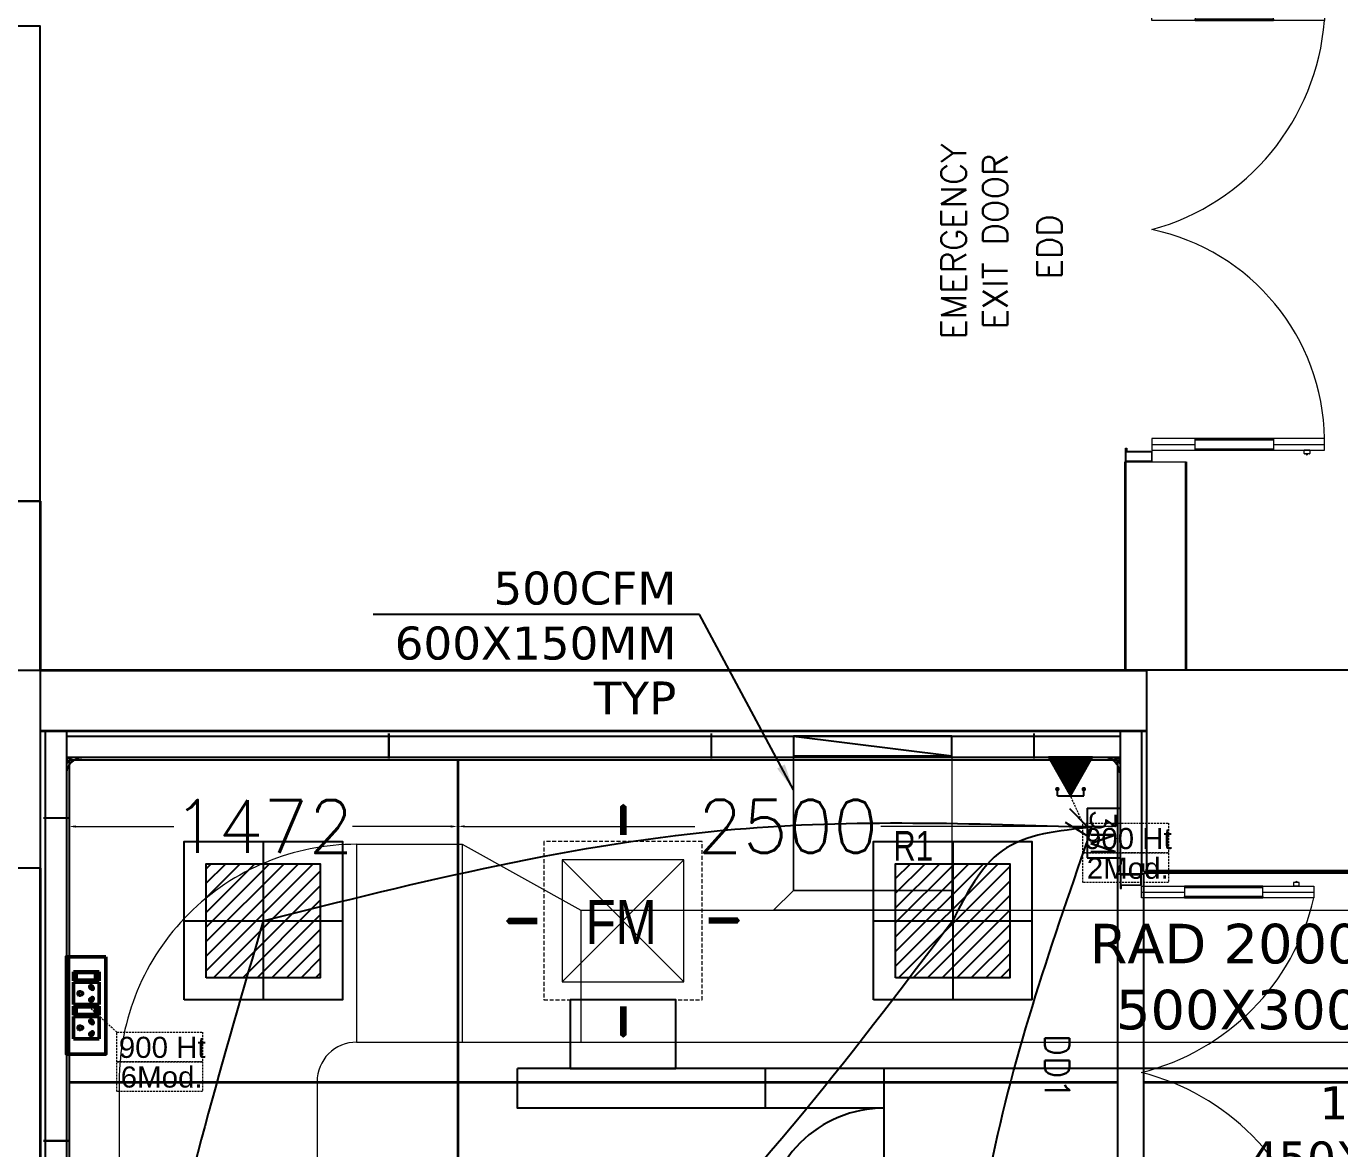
# Model space of a CAD drawing. Extents: x 3550807 to 4078732, y -628171 to -515859.
# Drawn here: x 3555626 to 3560606, y -533543 to -529289 of the extents above; entities that cross this region are included whole.
import ezdxf

# ---------------------------------------------------------------- set-up
doc = ezdxf.new("R2010")
doc.units = 0
doc.header["$LTSCALE"] = 6
doc.header["$MEASUREMENT"] = 0
for name, pattern in [('1', [0]), ('DASHED', [0.75, 0.5, -0.25]), ('DASHED2', [0.375, 0.25, -0.125])]:
    doc.linetypes.add(name, pattern=pattern)
doc.layers.get('0').update_dxf_attribs({"linetype": 'CONTINUOUS'})
doc.layers.get('Defpoints').update_dxf_attribs({"linetype": 'CONTINUOUS'})
for name, color, linetype, lineweight in [('1200 Door', 144, 'CONTINUOUS', 5), ('Ahlada 50mm Ceiling Panels', 191, 'CONTINUOUS', 0), ('Ahlada Coving', 3, 'CONTINUOUS', 0), ('C-Section', 3, 'CONTINUOUS', 9), ('Double Leaf Door', 4, 'CONTINUOUS', 18), ('ELE. 2N0S OF 6-16 UPS SOCKETS', 191, 'CONTINUOUS', 15), ('MEP_HVAC_RA_DUCT', 1, 'CONTINUOUS', 9), ('MEP_HVAC_RA_RAISERS', 3, 'CONTINUOUS', 0), ('Partition-80WP', 7, 'CONTINUOUS', 5), ('Supply Diffusers', 3, 'CONTINUOUS', 0), ('WALL', 10, 'CONTINUOUS', 35)]:
    doc.layers.add(name, color=color, linetype=linetype, lineweight=lineweight)
for name, color, linetype in [('80 mm Wall', 5, 'CONTINUOUS'), ('COL', 5, 'CONTINUOUS'), ('ELE-3M UPS P.SB', 3, 'CONTINUOUS'), ('ELE-TEL POINT', 4, 'CONTINUOUS'), ('MEP_HVAC_SUPPLY_AIR_DUCT', 3, 'CONTINUOUS'), ('MEP_HVAC_SUPPLY_DIFFUSER', 5, 'CONTINUOUS'), ('MEP_HVAC_TEXT', 7, 'CONTINUOUS'), ('TEXT', 5, 'CONTINUOUS'), ('walls', 1, 'CONTINUOUS'), ('Window', 161, 'CONTINUOUS')]:
    doc.layers.add(name, color=color, linetype=linetype)
doc.layers.add('CFT_LOOPING', color=7, linetype='1', lineweight=0, true_color=0xd6d600)
doc.layers.add('ELE-42W EMERGENCY DOWN LIGHT', color=7, linetype='CONTINUOUS', true_color=0x608ec6)
doc.layers.add('ELE-LIGHTING WIRING', color=7, linetype='CONTINUOUS', true_color=0x63d7b6)
doc.styles.add('ARIAL', font='arial.ttf')
doc.styles.add('ARIEL', font='sanss___.ttf', dxfattribs={"width": 0.75})
doc.styles.add('ROMAN', font='arial.ttf', dxfattribs={"width": 0.8})
doc.styles.add('ROMANS', font='romans.shx')
doc.styles.get("Standard").update_dxf_attribs({"font": 'SIMPLEX'})
doc.styles.add('VERDANA', font='verdana.ttf')
doc.dimstyles.new('AEPL1', dxfattribs={"dimtxt": 100, "dimasz": 25, "dimexe": 1.25, "dimexo": 50, "dimtad": 0, "dimdec": 0, "dimtxsty": 'ROMANS', "dimcen": 2.5, "dimclrd": 250, "dimclre": 250, "dimadec": 0, "dimazin": 0, "dimtfac": 1, "dimtdec": 0, "dimtmove": 0, "dimatfit": 3, "dimfxl": 0, "dimlwd": 0, "dimlwe": 0, "dimarcsym": 0})
doc.dimstyles.new('TEXT', dxfattribs={"dimscale": 0, "dimtxt": 500, "dimasz": 100, "dimexe": 75, "dimexo": 100, "dimgap": 50, "dimtad": 0, "dimdec": 0, "dimzin": 0, "dimdsep": 46, "dimtxsty": 'ARIAL', "dimblk": 'OBLIQUE', "dimcen": 0.09, "dimdle": 100, "dimclrd": 256, "dimclre": 256, "dimclrt": 6, "dimadec": 0, "dimazin": 0, "dimtfac": 1, "dimtdec": 0, "dimtofl": 0, "dimtmove": 2, "dimatfit": 3, "dimfxl": 0, "dimfrac": 2, "dimtolj": 1, "dimtzin": 0, "dimarcsym": 0})

# ---------------------------------------------------------------- blocks, each defined once
blk = doc.blocks.new('1500x80')
at = {"layer": 'Double Leaf Door'}
for points in [[(99336.2, -25417.9), (99341.1, -25417.9), (99341.1, -25121.4), (99336.2, -25121.4)], [(99379.8, -25121.4), (99374.8, -25121.4), (99374.8, -25417.9), (99379.8, -25417.9)], [(100704.2, -25121.4), (100709.2, -25121.4), (100709.2, -25417.9), (100704.2, -25417.9)], [(100747.8, -25417.9), (100742.9, -25417.9), (100742.9, -25121.4), (100747.8, -25121.4)]]:
    blk.add_hatch(color=6, dxfattribs=at).paths.add_polyline_path(points)
at = {"layer": 'Double Leaf Door', "color": 8}
for p, q in [((99336.2, -25581.8), (99336.2, -24927.6)), ((99336.2, -24927.6), (99379.8, -24927.6)), ((99358, -25121.4), (99358, -24927.6)), ((99379.8, -24927.6), (99379.8, -25581.8)), ((100747.8, -24927.6), (100704.2, -24927.6)), ((100704.2, -24927.6), (100704.2, -25581.8)), ((100726, -25121.4), (100726, -24927.6)), ((100747.8, -25581.8), (100747.8, -24927.6)), ((99321.8, -24985.1), (99321.8, -25003.1)), ((99336.2, -24983.1), (99323.7, -24983.1)), ((99336.2, -24983.1), (99336.2, -25005)), ((100747.8, -24983.1), (100760.3, -24983.1)), ((100747.8, -24983.1), (100747.8, -25005)), ((100762.2, -24985.1), (100762.2, -25003.1)), ((99323.7, -25005), (99336.2, -25005)), ((100760.3, -25005), (100747.8, -25005)), ((99358, -25581.8), (99358, -25417.9)), ((100726, -25581.8), (100726, -25417.9)), ((99292, -25581.8), (99292, -25661.8)), ((99332.2, -25581.8), (99292, -25581.8)), ((99294, -25583.8), (99294, -25659.8)), ((99330.2, -25583.8), (99294, -25583.8)), ((99330.2, -25658.9), (99330.2, -25583.8)), ((99332.2, -25656.9), (99332.2, -25581.8)), ((99379.8, -25581.8), (99336.2, -25581.8)), ((100704.2, -25581.8), (100747.8, -25581.8)), ((100751.8, -25656.9), (100751.8, -25581.8)), ((100751.8, -25581.8), (100792, -25581.8)), ((100753.8, -25658.9), (100753.8, -25583.8)), ((100753.8, -25583.8), (100790, -25583.8)), ((100790, -25583.8), (100790, -25659.8)), ((100792, -25581.8), (100792, -25661.8)), ((99292, -25661.8), (99332.2, -25661.8)), ((99294, -25659.8), (99332.2, -25659.8)), ((99342.1, -25658.9), (99330.2, -25658.9)), ((99344.1, -25656.9), (99332.2, -25656.9)), ((99332.2, -25659.8), (99342.1, -25659.8)), ((99332.2, -25661.8), (99344.1, -25661.8)), ((99342.1, -25659.8), (99342.1, -25658.9)), ((99344.1, -25661.8), (99344.1, -25656.9)), ((100739.9, -25661.8), (100739.9, -25656.9)), ((100739.9, -25656.9), (100751.8, -25656.9)), ((100751.8, -25661.8), (100739.9, -25661.8)), ((100741.9, -25659.8), (100741.9, -25658.9)), ((100741.9, -25658.9), (100753.8, -25658.9)), ((100751.8, -25659.8), (100741.9, -25659.8)), ((100790, -25659.8), (100751.8, -25659.8)), ((100792, -25661.8), (100751.8, -25661.8))]:
    blk.add_line(p, q, dxfattribs=at)
at = {"layer": 'Double Leaf Door', "color": 6}
for p, q in [((99379.8, -25121.4), (99336.2, -25121.4)), ((99336.2, -25121.4), (99336.2, -25417.9)), ((99341.1, -25417.9), (99341.1, -25121.4)), ((99374.8, -25417.9), (99374.8, -25121.4)), ((99379.8, -25417.9), (99379.8, -25121.4)), ((100704.2, -25417.9), (100704.2, -25121.4)), ((100704.2, -25121.4), (100747.8, -25121.4)), ((100709.2, -25417.9), (100709.2, -25121.4)), ((100742.9, -25417.9), (100742.9, -25121.4)), ((100747.8, -25121.4), (100747.8, -25417.9)), ((99336.2, -25417.9), (99379.8, -25417.9)), ((100747.8, -25417.9), (100704.2, -25417.9))]:
    blk.add_line(p, q, dxfattribs=at)
at = {"layer": 'Double Leaf Door', "color": 6, "ltscale": 100}
for p, q in [((99374.8, -25121.4), (99374.8, -25417.9)), ((100709.2, -25121.4), (100709.2, -25417.9))]:
    blk.add_line(p, q, dxfattribs=at)
at = {"layer": 'Double Leaf Door', "color": 6}
for points in [[(99336.2, -25121.4), (99336.2, -25417.9), (99341.1, -25417.9), (99341.1, -25121.4), (99336.2, -25121.4)], [(99379.8, -25121.4), (99379.8, -25417.9), (99374.8, -25417.9), (99374.8, -25121.4), (99379.8, -25121.4)], [(100704.2, -25121.4), (100704.2, -25417.9), (100709.2, -25417.9), (100709.2, -25121.4), (100704.2, -25121.4)], [(100747.8, -25121.4), (100747.8, -25417.9), (100742.9, -25417.9), (100742.9, -25121.4), (100747.8, -25121.4)]]:
    blk.add_lwpolyline(points, dxfattribs=at)
at = {"layer": 'Double Leaf Door', "ltscale": 5000}
for points in [[(99336.2, -25121.4), (99336.2, -25417.9), (99341.1, -25417.9), (99341.1, -25121.4), (99336.2, -25121.4)], [(100747.8, -25121.4), (100747.8, -25417.9), (100742.9, -25417.9), (100742.9, -25121.4), (100747.8, -25121.4)]]:
    blk.add_lwpolyline(points, dxfattribs=at)
at = {"layer": 'Double Leaf Door', "color": 8}
for centre, radius, start, end in [((99175.8, -25796.3), 892.3, 13.906, 76.7864), ((100908.2, -25796.3), 892.3, 103.2136, 166.094), ((99321.8, -24994.1), 3.72, 90, 270), ((99323.7, -24985.1), 1.98, 90, 180), ((100760.3, -24985.1), 1.98, 0, 90), ((100762.2, -24994.1), 3.72, 270, 90), ((99323.7, -25003.1), 1.98, 180, 270), ((100760.3, -25003.1), 1.98, 270, 0)]:
    blk.add_arc(centre, radius, start, end, dxfattribs=at)
blk = doc.blocks.new('1800x100')
at = {"layer": 'Double Leaf Door'}
for points in [[(101627.9, -31394.5), (101632.8, -31394.5), (101632.8, -31098), (101627.9, -31098)], [(101671.5, -31098), (101666.6, -31098), (101666.6, -31394.5), (101671.5, -31394.5)], [(103255.9, -31098), (103260.9, -31098), (103260.9, -31394.5), (103255.9, -31394.5)], [(103299.6, -31394.5), (103294.6, -31394.5), (103294.6, -31098), (103299.6, -31098)]]:
    blk.add_hatch(color=6, dxfattribs=at).paths.add_polyline_path(points)
at = {"layer": 'Double Leaf Door', "color": 8}
for p, q in [((101627.9, -31558.5), (101627.9, -30904.2)), ((101627.9, -30904.2), (101671.5, -30904.2)), ((101649.7, -31098), (101649.7, -30904.2)), ((101671.5, -30904.2), (101671.5, -31558.5)), ((103299.6, -30904.2), (103255.9, -30904.2)), ((103255.9, -30904.2), (103255.9, -31558.5)), ((103277.8, -31098), (103277.8, -30904.2)), ((103299.6, -31558.5), (103299.6, -30904.2)), ((101613.5, -30961.8), (101613.5, -30979.7)), ((101627.9, -30959.8), (101615.5, -30959.8)), ((101627.9, -30959.8), (101627.9, -30981.7)), ((103299.6, -30959.8), (103312, -30959.8)), ((103299.6, -30959.8), (103299.6, -30981.7)), ((103314, -30961.8), (103314, -30979.7)), ((101615.5, -30981.7), (101627.9, -30981.7)), ((103312, -30981.7), (103299.6, -30981.7)), ((101649.7, -31558.5), (101649.7, -31394.5)), ((103277.8, -31558.5), (103277.8, -31394.5)), ((101583.7, -31558.5), (101583.7, -31658.5)), ((101623.9, -31558.5), (101583.7, -31558.5)), ((101585.7, -31560.5), (101585.7, -31656.5)), ((101621.9, -31560.5), (101585.7, -31560.5)), ((101621.9, -31655.5), (101621.9, -31560.5)), ((101623.9, -31653.5), (101623.9, -31558.5)), ((101671.5, -31558.5), (101627.9, -31558.5)), ((103255.9, -31558.5), (103299.6, -31558.5)), ((103303.6, -31653.5), (103303.6, -31558.5)), ((103303.6, -31558.5), (103343.7, -31558.5)), ((103305.5, -31655.5), (103305.5, -31560.5)), ((103305.5, -31560.5), (103341.8, -31560.5)), ((103341.8, -31560.5), (103341.8, -31656.5)), ((103343.7, -31558.5), (103343.7, -31658.5)), ((101583.7, -31658.5), (101623.9, -31658.5)), ((101585.7, -31656.5), (101623.9, -31656.5)), ((101633.8, -31655.5), (101621.9, -31655.5)), ((101635.8, -31653.5), (101623.9, -31653.5)), ((101623.9, -31656.5), (101633.8, -31656.5)), ((101623.9, -31658.5), (101635.8, -31658.5)), ((101633.8, -31656.5), (101633.8, -31655.5)), ((101635.8, -31658.5), (101635.8, -31653.5)), ((103291.6, -31658.5), (103291.6, -31653.5)), ((103291.6, -31653.5), (103303.6, -31653.5)), ((103303.6, -31658.5), (103291.6, -31658.5)), ((103293.6, -31656.5), (103293.6, -31655.5)), ((103293.6, -31655.5), (103305.5, -31655.5)), ((103303.6, -31656.5), (103293.6, -31656.5)), ((103341.8, -31656.5), (103303.6, -31656.5)), ((103343.7, -31658.5), (103303.6, -31658.5))]:
    blk.add_line(p, q, dxfattribs=at)
at = {"layer": 'Double Leaf Door', "color": 6}
for p, q in [((101671.5, -31098), (101627.9, -31098)), ((101627.9, -31098), (101627.9, -31394.5)), ((101632.8, -31394.5), (101632.8, -31098)), ((101666.6, -31394.5), (101666.6, -31098)), ((101671.5, -31394.5), (101671.5, -31098)), ((103255.9, -31394.5), (103255.9, -31098)), ((103255.9, -31098), (103299.6, -31098)), ((103260.9, -31394.5), (103260.9, -31098)), ((103294.6, -31394.5), (103294.6, -31098)), ((103299.6, -31098), (103299.6, -31394.5)), ((101627.9, -31394.5), (101671.5, -31394.5)), ((103299.6, -31394.5), (103255.9, -31394.5))]:
    blk.add_line(p, q, dxfattribs=at)
at = {"layer": 'Double Leaf Door', "color": 6, "ltscale": 100}
for p, q in [((101666.6, -31098), (101666.6, -31394.5)), ((103260.9, -31098), (103260.9, -31394.5))]:
    blk.add_line(p, q, dxfattribs=at)
at = {"layer": 'Double Leaf Door', "color": 6}
for points in [[(101627.9, -31098), (101627.9, -31394.5), (101632.8, -31394.5), (101632.8, -31098), (101627.9, -31098)], [(101671.5, -31098), (101671.5, -31394.5), (101666.6, -31394.5), (101666.6, -31098), (101671.5, -31098)], [(103255.9, -31098), (103255.9, -31394.5), (103260.9, -31394.5), (103260.9, -31098), (103255.9, -31098)], [(103299.6, -31098), (103299.6, -31394.5), (103294.6, -31394.5), (103294.6, -31098), (103299.6, -31098)]]:
    blk.add_lwpolyline(points, dxfattribs=at)
at = {"layer": 'Double Leaf Door', "ltscale": 5000}
for points in [[(101627.9, -31098), (101627.9, -31394.5), (101632.8, -31394.5), (101632.8, -31098), (101627.9, -31098)], [(103299.6, -31098), (103299.6, -31394.5), (103294.6, -31394.5), (103294.6, -31098), (103299.6, -31098)]]:
    blk.add_lwpolyline(points, dxfattribs=at)
at = {"layer": 'Double Leaf Door', "color": 8}
for centre, radius, start, end in [((101601.6, -31795.7), 894.2, 15.3848, 85.5115), ((103268.8, -31726.5), 822.4, 90.8957, 168.2081), ((101613.5, -30970.7), 3.72, 90, 270), ((101615.5, -30961.8), 1.98, 90, 180), ((103312, -30961.8), 1.98, 0, 90), ((103314, -30970.7), 3.72, 270, 90), ((101615.5, -30979.7), 1.98, 180, 270), ((103312, -30979.7), 1.98, 270, 0)]:
    blk.add_arc(centre, radius, start, end, dxfattribs=at)
blk = doc.blocks.new('A010004 Mezz.F. Layout Plan$0$b & c')
at = {"layer": 'Ahlada Coving', "color": 3}
for p, q in [((-4.1, 40.9), (-5.7, 42.5)), ((-2.7, 7.8), (-3.7, 7.8)), ((-3.7, 7.8), (-2.7, 6)), ((4.9, 15.3), (-2.7, 7.8)), ((-2.7, 6), (5.7, 14.4)), ((8.7, 11.4), (0.3, 3)), ((0.3, 3), (2.1, 2)), ((2.1, 3), (9.7, 10.6)), ((2.1, 2), (2.1, 3)), ((36.9, 0), (35.3, 1.6))]:
    blk.add_line(p, q, dxfattribs=at)
blk.add_lwpolyline([(-5.7, 30.7), (-5.7, 5.7), (0, 0), (25, 0), (22.8, 1.5), (13.2, 1.5), (3.6, 4.5), (3.6, 1.5), (0.6, 1.5), (-4.2, 6.3), (-4.2, 9.3), (-1.2, 9.3), (-4.2, 18.9), (-4.2, 28.4), (-5.7, 30.7)], dxfattribs=at)
for radius, start, end in [(44, 181.9548, 220.5976), (42.5, 184.1661, 265.906), (44, 222.2286, 227.7746), (44, 229.4056, 268.1119)]:
    blk.add_arc((38.3, 44), radius, start, end, dxfattribs=at)
blk = doc.blocks.new('C-Section 30x51x30')
at = {"layer": 'C-Section', "ltscale": 0.1}
for p, q in [((-2169653.9, 1002325.3), (-2169652.9, 1002325.3)), ((-2169653.9, 1002294.3), (-2169653.9, 1002325.3)), ((-2168748.9, 1002294.3), (-2169653.9, 1002294.3)), ((-2169652.9, 1002325.3), (-2169652.9, 1002295.3)), ((-2169652.9, 1002295.3), (-2168749.9, 1002295.3)), ((-2168749.9, 1002295.3), (-2168749.9, 1002325.3)), ((-2168749.9, 1002325.3), (-2168748.9, 1002325.3)), ((-2168748.9, 1002325.3), (-2168748.9, 1002294.3))]:
    blk.add_line(p, q, dxfattribs=at)
blk = doc.blocks.new('*D168')
at = {"color": 250, "linetype": 'ByBlock', "lineweight": 0, "transparency": 16777216}
for p, q in [((-27435, 5513.1), (-27435, 5561.4)), ((-25963, 5513.1), (-25963, 5561.4))]:
    blk.add_line(p, q, dxfattribs=at)
at = {"color": 8, "linetype": 'ByBlock', "lineweight": 0, "transparency": 16777216}
for p, q in [((-27410, 5562.6), (-27037.7, 5562.6)), ((-25988, 5562.6), (-26360.3, 5562.6))]:
    blk.add_line(p, q, dxfattribs=at)
at = {"color": 8, "linetype": 'ByBlock', "transparency": 16777216}
for points in [[(-27410, 5566.8), (-27410, 5558.4), (-27435, 5562.6)], [(-25988, 5566.8), (-25988, 5558.4), (-25963, 5562.6)]]:
    blk.add_solid(points, dxfattribs=at)
at = {"layer": 'Defpoints', "color": 0, "linetype": 'ByBlock', "transparency": 16777216}
for p in [(-27435, 5563.1), (-25963, 5563.1), (-25963, 5562.6)]:
    blk.add_point(p, dxfattribs=at)
at = {"color": 0, "linetype": 'ByBlock', "transparency": 16777216, "insert": (-26699, 5562.6), "char_height": 100, "attachment_point": 5, "style": 'ROMANS'}
blk.add_mtext('{\\H2x;1472}', dxfattribs=at)
blk = doc.blocks.new('*D169')
at = {"color": 250, "linetype": 'ByBlock', "lineweight": 0, "transparency": 16777216}
for p, q in [((-25960, 5613.1), (-25960, 5564.4)), ((-23460, 5612.6), (-23460, 5564.4))]:
    blk.add_line(p, q, dxfattribs=at)
at = {"color": 8, "linetype": 'ByBlock', "lineweight": 0, "transparency": 16777216}
for p, q in [((-25935, 5563.1), (-25063, 5563.1)), ((-23485, 5563.1), (-24357, 5563.1))]:
    blk.add_line(p, q, dxfattribs=at)
at = {"color": 8, "linetype": 'ByBlock', "transparency": 16777216}
for points in [[(-25935, 5567.3), (-25935, 5558.9), (-25960, 5563.1)], [(-23485, 5567.3), (-23485, 5558.9), (-23460, 5563.1)]]:
    blk.add_solid(points, dxfattribs=at)
at = {"layer": 'Defpoints', "color": 0, "linetype": 'ByBlock', "transparency": 16777216}
for p in [(-25960, 5563.1), (-23460, 5563.1), (-23460, 5562.6)]:
    blk.add_point(p, dxfattribs=at)
at = {"color": 0, "linetype": 'ByBlock', "transparency": 16777216, "insert": (-24710, 5563.1), "char_height": 100, "attachment_point": 5, "style": 'ROMANS'}
blk.add_mtext('{\\H2x;2500}', dxfattribs=at)
blk = doc.blocks.new('54W EME')
at = {"layer": 'ELE-42W EMERGENCY DOWN LIGHT'}
h = blk.add_hatch(dxfattribs=at)
h.set_pattern_fill('ANSI31', color=8, scale=312.5, style=0)
h.paths.add_polyline_path([(-216.4, -216.4), (-216.4, 216.4), (216.4, 216.4), (216.4, -216.4)])
for p, q in [((0, 300), (0, -300)), ((-300, 0), (300, 0))]:
    blk.add_line(p, q, dxfattribs=at)
for points in [[(-300, -300), (-300, 300), (300, 300), (300, -300)], [(-216.4, -216.4), (-216.4, 216.4), (216.4, 216.4), (216.4, -216.4)]]:
    blk.add_lwpolyline(points, close=True, dxfattribs=at)
blk = doc.blocks.new('3M UPS SB')
at = {"layer": 'ELE-3M UPS P.SB', "color": 3}
for p, q in [((-133.8, 160), (-69.3, 265.2)), ((-88.2, 160), (-3.4, 244.9)), ((-240, 160), (-240, 0)), ((0, 160), (-240, 160)), ((0, 160), (0, 0))]:
    blk.add_line(p, q, dxfattribs=at)
blk.add_text('3M', height=120, rotation=180, dxfattribs=at).set_placement((-6, 143))
blk = doc.blocks.new('5Y3AQY')
at = {"layer": 'ELE. 2N0S OF 6-16 UPS SOCKETS', "color": 72, "lineweight": 50}
for p, q in [((-311.5, -26.5), (-277.7, -26.5)), ((-311.5, -123.5), (-311.5, -26.5)), ((-311.5, -123.5), (-311.5, -26.5)), ((-308.7, -37), (-280.5, -37)), ((-308.7, -113), (-308.7, -37)), ((-308.7, -40.4), (-280.5, -40.4)), ((-280.5, -37), (-280.5, -113)), ((-277.7, -26.5), (-277.7, -123.5)), ((-272.1, -26.5), (-272.1, -123.5)), ((-187.1, -26.5), (-272.1, -26.5)), ((-187.1, -123.5), (-187.1, -26.5)), ((-181.4, -26.5), (-147.6, -26.5)), ((-181.4, -123.5), (-181.4, -26.5)), ((-181.4, -123.5), (-181.4, -26.5)), ((-178.6, -37), (-150.4, -37)), ((-178.6, -113), (-178.6, -37)), ((-178.6, -40.4), (-150.4, -40.4)), ((-150.4, -37), (-150.4, -113)), ((-147.6, -26.5), (-147.6, -123.5)), ((-57, -26.5), (-142, -26.5)), ((-142, -26.5), (-142, -123.5)), ((-57, -123.5), (-57, -26.5)), ((-311.5, -123.5), (-277.7, -123.5)), ((-277.7, -123.5), (-311.5, -123.5)), ((-280.5, -113), (-308.7, -113)), ((-272.1, -123.5), (-187.1, -123.5)), ((-181.4, -123.5), (-147.6, -123.5)), ((-147.6, -123.5), (-181.4, -123.5)), ((-150.4, -113), (-178.6, -113)), ((-142, -123.5), (-57, -123.5))]:
    blk.add_line(p, q, dxfattribs=at)
blk.add_lwpolyline([(-368.5, 0), (0, 0), (0, -150), (-368.5, -150)], close=True, dxfattribs=at)
for centre, radius, start, end in [((-249.3, -52.1), 4.6, 284.9049, 157.3162), ((-209.8, -52.1), 4.6, 22.6838, 255.0951), ((-119.2, -52.1), 4.6, 284.9049, 157.3162), ((-79.7, -52.1), 4.6, 22.6838, 255.0951), ((-253.8, -56.1), 5.7, 87.49, 354.7311), ((-229.6, -99), 6.62, 127.1584, 52.8416), ((-229.6, -92.3), 4.22, 341.4031, 198.5969), ((-205.3, -56.1), 5.7, 185.2689, 92.51), ((-123.7, -56.1), 5.7, 87.49, 354.7311), ((-99.5, -99), 6.62, 127.1584, 52.8416), ((-99.5, -92.3), 4.22, 341.4031, 198.5969), ((-75.2, -56.1), 5.7, 185.2689, 92.51)]:
    blk.add_arc(centre, radius, start, end, dxfattribs=at)
blk = doc.blocks.new('tel')
at = {"layer": 'ELE-TEL POINT', "ltscale": 30}
h = blk.add_hatch(dxfattribs=at)
h.set_pattern_fill('ANSI31', color=4, scale=19.025387, style=0)
h.set_pattern_definition([(45, (-98.626, 0.184), (-42.7132, 42.7132), [])])
h.paths.add_polyline_path([(-99, 0), (840, 1654), (1778, -3)])
at = {"layer": 'ELE-TEL POINT', "color": 4, "ltscale": 30}
for p, q in [((-99, 0), (840, 1654)), ((840, 1654), (1778, -3)), ((1778, -3), (-99, 0))]:
    blk.add_line(p, q, dxfattribs=at)
at = {"layer": 'ELE-TEL POINT', "color": 4, "ltscale": 12}
for p, q in [((276, 1648), (275, 1398)), ((1404, 1646), (1403, 1396))]:
    blk.add_line(p, q, dxfattribs=at)
at = {"layer": 'ELE-TEL POINT', "color": 4, "linetype": 'Continuous', "ltscale": 12}
blk.add_line((276, 1648), (1404, 1646), dxfattribs=at)
at = {"layer": 'ELE-TEL POINT', "color": 4, "ltscale": 30, "const_width": 95.1}
for points in [[(227, 1363, 1), (323, 1363, 1)], [(1355, 1361, 1), (1451, 1361, 1)]]:
    blk.add_lwpolyline(points, format="xyb", close=True, dxfattribs=at)
blk = doc.blocks.new('FM3')
at = {"layer": 'Supply Diffusers'}
for p, q in [((234.6, -234.9), (-235.4, 235.1)), ((-235.4, -234.9), (234.6, 235.1))]:
    blk.add_line(p, q, dxfattribs=at)
at = {"layer": 'Supply Diffusers', "color": 7}
for points in [[(0.6, 451.1, 0, 150, 0), (0.6, 390.6, 25, 25, 0), (0.6, 330.1, 25, 25, 0)], [(-451.4, -0.9, 0, 150, 0), (-390.9, -0.9, 25, 25, 0), (-330.4, -0.9, 25, 25, 0)], [(450.6, 1.1, 0, 150, 0), (390.1, 1.1, 25, 25, 0), (329.6, 1.1, 25, 25, 0)], [(0.6, -450.9, 0, 150, 0), (0.6, -390.4, 25, 25, 0), (0.6, -329.9, 25, 25, 0)]]:
    blk.add_lwpolyline(points, format="xyseb", dxfattribs=at)
at = {"layer": 'Supply Diffusers', "linetype": 'DASHED', "ltscale": 5}
blk.add_lwpolyline([(-305.4, -304.9), (304.6, -304.9), (304.6, 305.1), (-305.4, 305.1)], close=True, dxfattribs=at)
at = {"layer": 'Supply Diffusers'}
blk.add_lwpolyline([(-235.4, -234.9), (234.6, -234.9), (234.6, 235.1), (-235.4, 235.1)], close=True, dxfattribs=at)
at = {"layer": 'Supply Diffusers', "style": 'ROMAN', "width": 0.8}
blk.add_text('FM', height=170, dxfattribs=at).set_placement((-144.4, -89.7))
blk = doc.blocks.new('SA DIFFUSER 600X600MM')
at = {"layer": 'Supply Diffusers', "color": 1, "xscale": 0.9836065573758823, "yscale": 0.9836065573758823, "zscale": 0.9836065573758823}
blk.add_blockref('FM3', (1302829.9, -127949.5, 14384.8), dxfattribs=at)
blk = doc.blocks.new('_Oblique')
at = {"color": 0, "linetype": 'ByBlock', "lineweight": -2}
blk.add_line((-0.5, -0.5), (0.5, 0.5), dxfattribs=at)
blk = doc.blocks.new('RAISER 400X400MM')
at = {"layer": 'MEP_HVAC_RA_RAISERS', "lineweight": 25}
blk.add_line((2003785.4, 80176.6), (2004185.4, 80126.6), dxfattribs=at)
blk.add_lwpolyline([(2004185.4, 80176.6), (2003785.4, 80176.6), (2003785.4, 80126.6), (2004185.4, 80126.6)], close=True, dxfattribs=at)
blk.add_lwpolyline([(2003985.4, 80105.8, 0, 44.3, 0), (2003985.4, 80054.1, 0, 0, 0), (2003985.4, 79969.7, 0, 0, 0), (2004052.1, 79969.7, 0, 0, 0), (2003868.7, 79926.8, 0, 0, 0), (2003970.3, 79926.8, 0, 0, 0), (2003970.3, 79863.1, 0, 0, 0)], format="xyseb", dxfattribs=at)
at = {"layer": 'MEP_HVAC_RA_RAISERS', "lineweight": 25, "insert": (2004037.9, 79936.9), "char_height": 75, "width": 116.101, "attachment_point": 1, "style": 'ARIEL'}
blk.add_mtext('R1', dxfattribs=at)
blk = doc.blocks.new('1232')
at = {"layer": '80 mm Wall', "ltscale": 500}
for p, q in [((-27525, 5925.2), (-27525, -519.8)), ((-27445, 5925.2), (-27445, -519.8)), ((-27445, 5905.2), (-23450, 5905.2)), ((-23450, 5925.2), (-23450, 5380.2)), ((-23370, 5925.2), (-23370, 5380.2)), ((-27445, 5825.2), (-23450, 5825.2))]:
    blk.add_line(p, q, dxfattribs=at)
at = {"layer": '80 mm Wall', "color": 8, "ltscale": 500}
blk.add_line((-23370, 5380.2), (-23450, 5380.2), dxfattribs=at)
at = {"layer": 'Ahlada 50mm Ceiling Panels', "linetype": 'ByBlock', "lineweight": -2}
for p, q in [((-27435, 5815.2), (-23460, 5815.2)), ((-27435, 5815.2), (-27435, -409.8)), ((-25963, 5815.2), (-25963, -409.8)), ((-25960, 5815.2), (-25960, -409.8)), ((-23460, 5815.2), (-23460, -409.8)), ((-22450, 5385.2), (-23360, 5385.2)), ((-27435, 4595.2), (-23460, 4595.2)), ((-27435, 4592.2), (-23460, 4592.2)), ((-23360, 4595.2), (-19260, 4595.2)), ((-23360, 4592.2), (-19260, 4592.2))]:
    blk.add_line(p, q, dxfattribs=at)
at = {"layer": 'Ahlada 50mm Ceiling Panels', "color": 8, "linetype": 'ByBlock', "lineweight": -2}
blk.add_line((-23360, 3875.2), (-23360, 5385.2), dxfattribs=at)
at = {"layer": 'COL', "color": 8}
blk.add_lwpolyline([(-28295, 6155.2), (-27545, 6155.2), (-27545, 5405.2), (-28295, 5405.2)], close=True, dxfattribs=at)
at = {"layer": 'COL'}
blk.add_lwpolyline([(-23350, 5395.2), (-22560, 5395.2), (-22560, 6155.2), (-23350, 6155.2)], close=True, dxfattribs=at)
at = {"layer": 'Partition-80WP', "ltscale": 0.5}
for p, q in [((-26225, 5915.1, -92016.4), (-26225, 5819.8, -92016.4)), ((-26222, 5915.1, -92016.4), (-26222, 5819.8, -92016.4)), ((-25002, 5915.1, -92016.4), (-25002, 5819.8, -92016.4)), ((-24999, 5915.1, -92016.4), (-24999, 5819.8, -92016.4)), ((-23779, 5915.1, -92016.4), (-23779, 5819.8, -92016.4)), ((-23776, 5915.1, -92016.4), (-23776, 5819.8, -92016.4)), ((-27436, 5595.3, -92016.4), (-27531.3, 5595.3, -92016.4)), ((-27436, 5592.3, -92016.4), (-27531.3, 5592.3, -92016.4)), ((-27436, 4372.3, -92016.4), (-27531.3, 4372.3, -92016.4)), ((-27436, 4369.3, -92016.4), (-27531.3, 4369.3, -92016.4))]:
    blk.add_line(p, q, dxfattribs=at)
at = {"layer": 'Partition-80WP', "color": 8, "ltscale": 0.5}
for p, q in [((-23361, 5383.2), (-23456.3, 5383.2)), ((-23361, 5380.2), (-23456.3, 5380.2))]:
    blk.add_line(p, q, dxfattribs=at)
at = {"layer": 'WALL', "color": 8, "linetype": 'ByBlock'}
for p, q in [((-23430, 6155.2), (-23430, 6944.7)), ((-23200, 6155.2), (-23200, 6944.7)), ((-27545, 6795.2), (-27545, 6155.2)), ((-27545, 6155.2), (-23350, 6155.2)), ((-27545, 5925.2), (-23350, 5925.2)), ((-27545, 5405.2), (-27545, -519.8)), ((-27545, 5405.2), (-27545, -519.8))]:
    blk.add_line(p, q, dxfattribs=at)
at = {"layer": 'WALL', "color": 8, "lineweight": 0}
blk.add_line((-23430, 6944.7), (-23200, 6944.7), dxfattribs=at)
at = {"layer": 'walls', "color": 8, "linetype": 'Continuous'}
blk.add_line((-27545, 6795.2), (-27775, 6795.2), dxfattribs=at)
at = {"layer": 'Window', "color": 8, "linetype": 'Continuous', "elevation": 0}
blk.add_lwpolyline([(-27775, 6795.2), (-27545, 6795.2), (-27545, 8595.2), (-27775, 8595.2)], close=True, dxfattribs=at)
at = {"layer": 'Ahlada Coving', "ltscale": 500, "yscale": 1.418185559101401, "zscale": 1.418185559101401, "rotation": 180}
for p, xscale in [((-27437, 5825.2), -1.418185559101401), ((-23458, 5825.2), 1.418185559101401)]:
    blk.add_blockref('A010004 Mezz.F. Layout Plan$0$b & c', p, dxfattribs=dict(at, xscale=xscale))
at = {"layer": 'C-Section'}
blk.add_blockref('C-Section 30x51x30', (2146291.6, -996902.9), dxfattribs=at)
at = {"layer": 'Double Leaf Door', "color": 8, "rotation": 270}
for name, p in [('1800x100', (8228.5, 110288.4)), ('1500x80', (2211.8, 104672.2))]:
    blk.add_blockref(name, p, dxfattribs=at)
at = {"layer": '1200 Door', "color": 8, "linetype": 'ByBlock', "style": 'ROMANS'}
for s, rotation, p in [('EDD', 90, (-23671.1, 7636.1, -35804.4)), ('DD1', 270, (-23736.3, 4777, -35804.4))]:
    blk.add_text(s, height=94.18, rotation=rotation, dxfattribs=at).set_placement(p)
at = {"layer": '1200 Door', "color": 8, "linetype": 'ByBlock', "insert": (-24002.7, 7747), "char_height": 94.18, "width": 1944.789, "attachment_point": 5, "rotation": 90, "style": 'ROMANS'}
blk.add_mtext(' EMERGENCY\\P EXIT DOOR', dxfattribs=at)
at = {"color": 8, "linetype": 'ByBlock'}
for base, p1, p2, picture, middle in [((-25963, 5562.6), (-27435, 5563.1), (-25963, 5563.1), '*D168', (-26699, 5562.6)), ((-23460, 5563.1), (-25960, 5563.1), (-23460, 5562.6), '*D169', (-24710, 5563.1))]:
    dim = blk.add_linear_dim(base=base, p1=p1, p2=p2, text='{\\H2x;<>}', dimstyle='AEPL1', override={"dimclrd": 8, "dimtmove": 1}, dxfattribs=at)
    dim.commit()
    dim.dimension.update_dxf_attribs({"geometry": picture, "text_midpoint": middle})

msp = doc.modelspace()

# ---------------------------------------------------------------- linework, layer by layer
at = {"layer": 'CFT_LOOPING', "color": 7, "linetype": 'DASHED2', "ltscale": 5}
for p, q in [((3559632.2, -532309), (3559585.2, -532205.7)), ((3555969.8, -533100.3), (3555853.6, -532996.8))]:
    msp.add_line(p, q, dxfattribs=at)
for points in [[(3559632.2, -532309), (3559957, -532309), (3559957, -532421.5), (3559632.2, -532421.5)], [(3559632.2, -532421.5), (3559957, -532421.5), (3559957, -532534), (3559632.2, -532534)], [(3555969.8, -533100.3), (3556294.7, -533100.3), (3556294.7, -533212.8), (3555969.8, -533212.8)], [(3555969.8, -533212.8), (3556294.7, -533212.8), (3556294.7, -533325.3), (3555969.8, -533325.3)]]:
    msp.add_lwpolyline(points, close=True, dxfattribs=at)
at = {"layer": 'ELE-LIGHTING WIRING', "color": 254, "linetype": 'ByBlock', "true_color": 0xdebad0}
for points in [[(3556524.6, -532678.8), (3558313, -532331.9), (3559666.4, -532324.6)], [(3559666.4, -532324.6), (3559325.7, -532413.8), (3559138.6, -532678.8)], [(3559666.4, -532324.6), (3559282.2, -533611.4), (3559138.6, -535124.8)], [(3556524.6, -532678.8), (3555933.6, -536020.4), (3556457.8, -537943.4), (3559138.6, -537570.8)], [(3559138.6, -532678.8), (3557857.6, -534166.3), (3556524.6, -535124.8)], [(3561173.6, -532678.8), (3560537.8, -535077.3), (3560829.9, -537814.3), (3563369.8, -537570.8)]]:
    msp.add_spline(points, degree=3, dxfattribs=at)
at = {"layer": 'MEP_HVAC_RA_DUCT', "linetype": 'ByBlock', "elevation": 0}
for points in [[(3558534.6, -532053.8), (3558534.6, -532563.8)], [(3559134.6, -532053.8), (3559134.6, -532638.8)]]:
    msp.add_lwpolyline(points, dxfattribs=at)
for points in [[(3559134.6, -532053.8), (3559134.6, -532563.8), (3558534.6, -532563.8), (3558534.6, -532053.8)], [(3559134.6, -532563.8), (3559134.6, -532638.8), (3558459.6, -532638.8), (3558534.6, -532563.8)]]:
    msp.add_lwpolyline(points, close=True, dxfattribs=at)
at = {"layer": 'MEP_HVAC_RA_DUCT', "linetype": 'ByBlock'}
for points in [[(3556878.6, -532388.8, 0.414214), (3555978.6, -533288.8), (3555978.6, -539253.8)], [(3556878.6, -533138.8, 0.414214), (3556728.6, -533288.8), (3556728.6, -539253.8)]]:
    msp.add_lwpolyline(points, format="xyb", dxfattribs=at)
for points in [[(3556878.6, -532388.8), (3556878.6, -533138.8)], [(3556878.6, -532388.8), (3557278.6, -532388.8)], [(3557278.6, -532388.8), (3557278.6, -533138.8)], [(3557278.6, -532388.8), (3557728.6, -532638.8)], [(3559134.6, -532638.8), (3559134.6, -532563.8), (3558534.6, -532563.8), (3558459.6, -532638.8)], [(3557728.6, -532638.8), (3563128.6, -532638.8)], [(3557728.6, -532638.8), (3557728.6, -533138.8)], [(3556878.6, -533138.8), (3563128.6, -533138.8)], [(3556728.6, -533288.8), (3555978.6, -533288.8)]]:
    msp.add_lwpolyline(points, dxfattribs=at)
at = {"layer": 'MEP_HVAC_SUPPLY_AIR_DUCT', "linetype": 'ByBlock', "elevation": 0}
msp.add_lwpolyline([(3557688.6, -532978.8), (3557688.6, -533238.8), (3558088.6, -533238.8), (3558088.6, -532978.8)], close=True, dxfattribs=at)
at = {"layer": 'MEP_HVAC_SUPPLY_AIR_DUCT', "linetype": 'ByBlock'}
for points in [[(3562435.7, -533238.8), (3557488.6, -533238.8)], [(3558878.3, -533388.8), (3557488.6, -533388.8), (3557488.6, -533238.8)], [(3558428.6, -533388.8), (3558428.6, -533238.8)], [(3558878.3, -533688.5), (3558878.3, -533238.8)]]:
    msp.add_lwpolyline(points, dxfattribs=at)
msp.add_lwpolyline([(3558878.3, -533388.8), (3558878.3, -533388.8, 0.414214), (3558428.6, -533838.5), (3558428.6, -537980.8)], format="xyb", dxfattribs=at)

# ---------------------------------------------------------------- block references
at = {"linetype": 'ByBlock'}
msp.add_blockref('1232', (3583223.6, -537884), dxfattribs=at)
at = {"layer": 'ELE-3M UPS P.SB', "color": 6, "xscale": 0.7812500000005363, "yscale": 0.7812500000005363, "zscale": 0.7812500000005363, "rotation": 89.99999999999993}
msp.add_blockref('3M UPS SB', (3559773.6, -532252.1), dxfattribs=at)
msp.add_blockref('3M UPS SB', (3559773.6, -532252.1), dxfattribs=at)
at = {"layer": 'ELE-42W EMERGENCY DOWN LIGHT', "linetype": 'ByBlock'}
for p in [(3556524.6, -532678.8), (3559138.6, -532678.8)]:
    msp.add_blockref('54W EME', p, dxfattribs=at)
at = {"layer": 'ELE-TEL POINT', "color": 0, "ltscale": 30, "xscale": -0.08874706337416964, "yscale": 0.0887470633741702, "zscale": 0.0887470633741702, "rotation": 179.8929051788798}
msp.add_blockref('tel', (3559511, -532058.8), dxfattribs=at)
at = {"layer": 'ELE. 2N0S OF 6-16 UPS SOCKETS', "color": 3, "linetype": 'ByBlock', "rotation": 270}
msp.add_blockref('5Y3AQY', (3555928.6, -533183.8), dxfattribs=at)
at = {"layer": 'MEP_HVAC_RA_RAISERS', "xscale": 1.5, "yscale": 1.5, "zscale": 1.5}
msp.add_blockref('RAISER 400X400MM', (552856.5, -652243.7), dxfattribs=at)
at = {"layer": 'MEP_HVAC_SUPPLY_DIFFUSER'}
msp.add_blockref('SA DIFFUSER 600X600MM', (2255059.1, -404729.4, -14384.8), dxfattribs=at)

# ---------------------------------------------------------------- texts
at = {"layer": 'MEP_HVAC_TEXT', "color": 0, "linetype": 'ByBlock', "style": 'VERDANA'}
for s, insert, char_height, width, attachment_point, rotation in [('500CFM\\P600X150MM\\PTYP', (3558090.9, -531355.2, 0), 125, 1072.158, 3, 0.0069), ('\\pi25.86975;{\\C1;RAD }2000CFM\\P\\pi125.75222;500X300MM', (3559631.7, -532690.1, 0), 150, 1488.576, 1, 359.9931), ('1500CFM\\P450X300MM ', (3561331.8, -533306.7), 125, 1072.158, 3, 0.0069)]:
    msp.add_mtext(s, dxfattribs=dict(at, insert=insert, char_height=char_height, width=width, attachment_point=attachment_point, rotation=rotation))
at = {"layer": 'TEXT', "color": 7, "char_height": 80, "attachment_point": 1}
for s, insert, width in [('\\A1;{\\fArial|b0|i0|c0|p34;900 Ht\\P}', (3559639.6, -532327.1), 8957.987), ('\\A1;{\\fArial|b0|i0|c0|p34;2Mod.\\P}', (3559646.7, -532439.6), 352.575), ('\\A1;{\\fArial|b0|i0|c0|p34;900 Ht\\P}', (3555977.3, -533118.4), 8957.987), ('\\A1;{\\fArial|b0|i0|c0|p34;6Mod.\\P}', (3555984.3, -533230.9), 352.575)]:
    msp.add_mtext(s, dxfattribs=dict(at, insert=insert, width=width))

# ---------------------------------------------------------------- leaders
at = {"layer": 'MEP_HVAC_TEXT', "linetype": 'ByBlock'}
msp.add_leader([(3558534.6, -532182.2), (3558179.2, -531517.9), (3556941.3, -531517.9)], dimstyle='TEXT', override={"dimscale": 1, "dimtxt": 200, "dimasz": 100}, dxfattribs=at)

doc.saveas('drawing.dxf')
